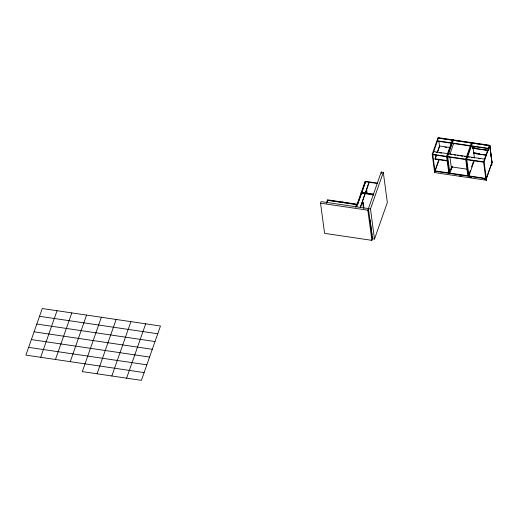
<?xml version="1.0" encoding="UTF-8"?>
<svg xmlns="http://www.w3.org/2000/svg" width="518" height="518" viewBox="0 0 518 518"><rect width="100%" height="100%" fill="white"/><g stroke="black" fill="none" stroke-linecap="round" stroke-linejoin="round"><path stroke-width="0.78" d="M40.676 357.303L57.032 310.716M55.452 359.486L71.808 312.904M70.234 361.668L86.584 315.086M101.36 317.269L82.284 371.62L141.395 380.354L160.47 326.003L42.256 308.534L25.9 355.115L144.114 372.591M97.06 373.802L116.142 319.457M111.836 375.984L130.918 321.639M126.612 378.166L145.694 323.821M372.248 237.348L372.39 236.94L372.578 238.345L371.872 240.352L324.585 233.365L320.558 203.198L321.121 201.606L370.48 208.896L374.501 239.063L372.436 238.759L368.408 208.592M326.314 203.127L327.35 200.181L356.902 204.552M326.916 203.004L327.881 200.259L327.926 200.621M342.133 202.428L342.281 202.014M342.191 202.434L342.34 202.026M355.413 207.213L356.371 204.474L356.423 204.837M356.131 206.76L357.219 203.742L357.75 203.82M356.721 206.844L365.669 181.345L377.357 183.074M360.269 207.368L365.067 193.7L360.314 207.731M365.352 192.877L369.075 182.284L365.404 193.24M365.805 193.479L366.854 190.384M371.872 240.352L367.845 210.191L381.235 172.054L383.307 172.364L387.328 202.525L374.501 239.063M370.48 208.896L383.307 172.364M369.988 220.415L370.13 220.008M372.196 236.985L372.345 236.577M434.66 172.585L432.213 154.247L437.924 137.989L489.788 145.655L492.048 162.587L486.344 178.846L434.472 171.18L434.621 170.772L434.66 172.585L486.531 180.251L486.486 178.432M447.364 160.956L435.068 159.143L436.344 155.018M437.134 152.758L439.51 145.992L449.501 147.468M435.068 159.143L436.389 155.381M437.445 152.37L439.562 146.354L438.875 141.226M439.109 159.071L434.958 170.895L432.75 154.325L438.455 138.066L438.5 138.429M435.152 170.849L438.999 159.887M449.922 154.131L453.638 143.544M450.362 170.066L451.139 167.845M452.188 166.446L449.851 173.096L447.643 156.527L453.347 140.268L453.399 140.631M451.262 169.58L452.305 166.608M472.442 143.091L466.737 159.35L468.945 175.919L474.391 160.399M468.414 175.842L470.227 170.668M471.529 166.971L473.342 161.797M486.531 180.251L484.084 161.914L489.853 145.293L472.125 142.67L466.2 159.272L468.46 176.204M490.391 150.809L490.527 150.317M491.064 155.84L491.206 155.426M491.07 155.918L491.219 155.51M492.003 162.225L486.292 178.483L434.427 170.817M452.764 140.242L437.988 138.06L438.131 137.646L452.913 139.834L447.112 156.449L449.371 173.381M471.976 143.078L489.711 145.7L491.958 162.535L489.853 145.293M472.792 147.695L475.103 148.038M484.356 149.404L485.897 149.637M472.805 147.779L475.116 148.122M484.369 149.488L485.91 149.715M472.649 148.109L488.066 150.388M472.656 148.187L488.079 150.466M444.936 147.151L446.477 147.377M473.471 152.804L476.56 153.263M473.484 152.888L476.566 153.341M478.108 153.568L479.655 153.801M473.329 153.218L486.434 155.154M473.342 153.296L486.447 155.232M467.696 156.611L484.511 159.097L484.563 159.453M436.065 152.286L437.6 152.519M439.905 152.855L441.44 153.082M450.22 154.383L451.787 154.61M454.137 154.96L455.704 155.193M457.277 155.426L458.844 155.653M460.411 155.886L462.762 156.235M464.329 156.468L465.896 156.695M467.748 156.973L469.276 157.2M471.568 157.537L473.096 157.763M478.444 158.553L479.972 158.78M432.213 154.247L484.084 161.914M432.795 154.688L446.626 156.734M447.688 156.889L465.721 159.557M466.783 159.712L483.598 162.199M435.023 158.78L447.319 160.593M467.236 169.218L451.249 166.854L449.974 157.284M459.544 175.835L461.137 176.068M469.917 177.363L471.516 177.603M484.278 179.487L486.674 179.843M377.214 183.489L365.527 181.76L365.579 182.122M361.81 192.353L373.497 194.082M373.349 194.49L361.156 192.702L361.35 194.172M361.124 192.793L361.655 192.871M373.983 195.021L361.519 193.175L361.564 193.538M356.999 204.189L327.564 199.844L327.415 200.252L356.85 204.604M320.558 203.198L367.845 210.191M39.53 316.297L157.744 333.767M36.804 324.061L155.018 341.537M34.078 331.824L152.292 349.3M31.352 339.588L149.566 357.064M28.626 347.351L146.84 364.827M491.763 163.41L491.802 165.229L491.614 163.817M489.309 145.94L489.257 145.577L483.553 161.836L485.761 178.406M472.863 146.244L474.443 158.081M471.425 143.298L471.38 142.936L465.669 159.194L467.883 175.764M466.679 156.812L466.634 156.449L448.607 153.788L448.653 154.15M452.337 140.475L452.285 140.113L446.581 156.371L448.789 172.941M447.591 153.995L447.539 153.632L433.708 151.586L433.76 151.949M381.235 172.054L381.449 173.647M366.472 188.863L367.107 193.596M370.234 220.797L372.131 234.997M363.176 202.609L363.39 204.189M363.701 206.559L363.914 208.132M362.937 202.486L363.409 205.698M362.464 200.278L363.519 208.165M365.132 181.378L357.297 203.684L357.834 203.762L365.663 181.455L365.132 181.378M453.03 139.847L452.887 140.261L471.859 143.065L472.002 142.651L453.03 139.847M451.327 142.851L437.49 140.805L437.542 141.168L451.372 143.214L451.327 142.851M470.415 145.675L452.389 143.007L452.434 143.369L470.467 146.037L470.415 145.675M488.299 148.316L471.477 145.83L471.529 146.193L488.344 148.679L488.299 148.316"/></g></svg>
